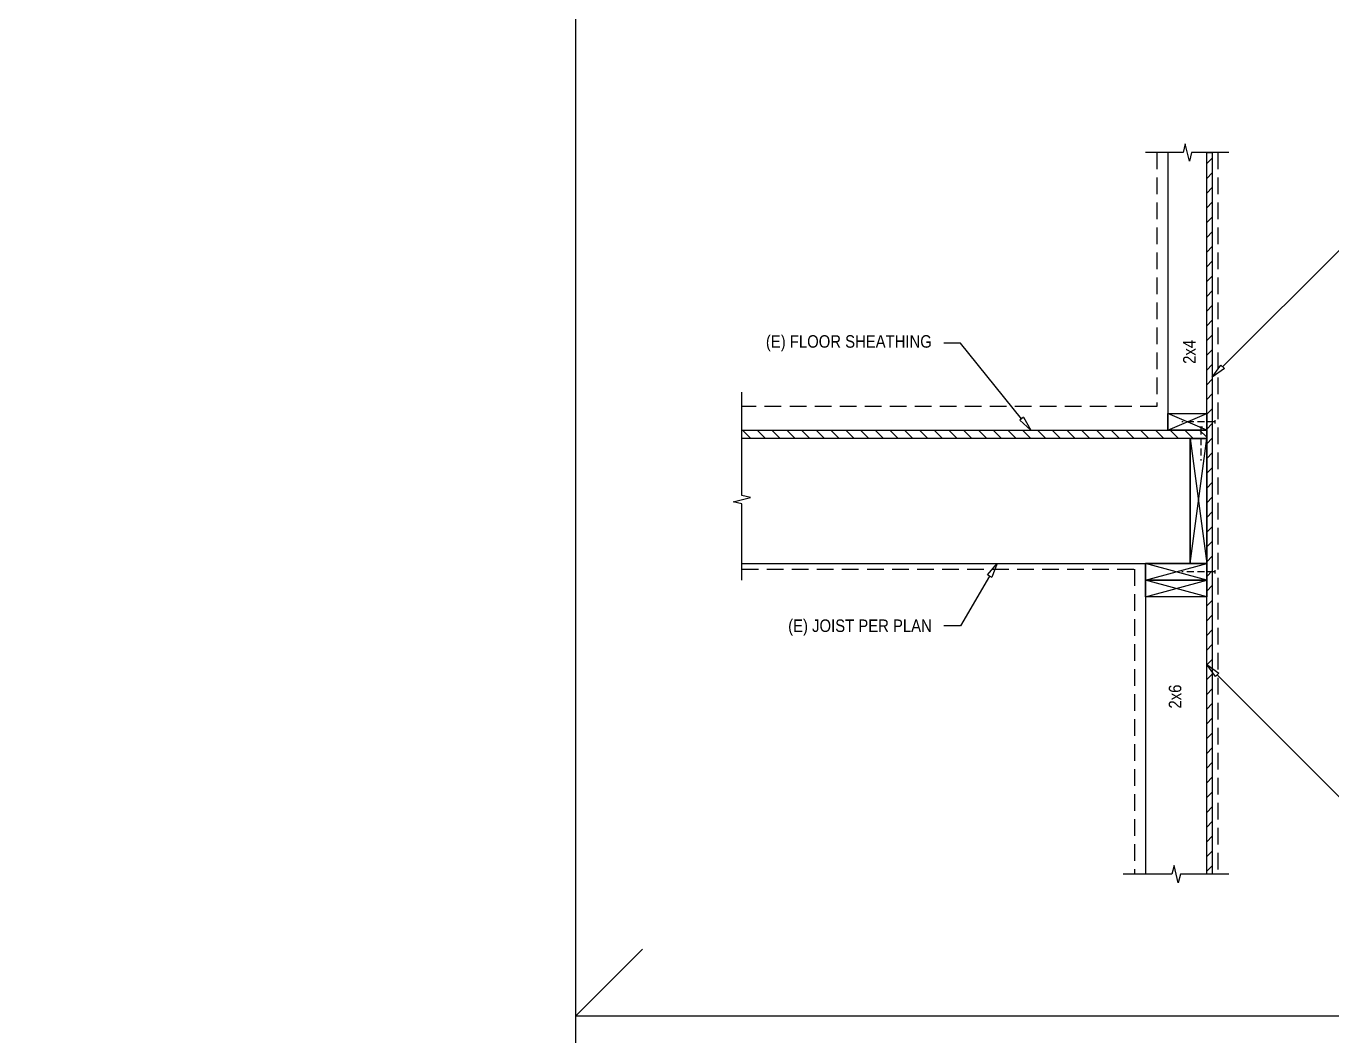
# Model space of a CAD drawing. Header units: inches. Extents: x -2661 to 42767, y -1222 to 9099.
# Drawn here: x -1997.9 to -1880.5, y 2783.7 to 2874.5 of the extents above; entities that cross this region are included whole.
import ezdxf
from ezdxf import colors
from ezdxf.entities.mleader import LeaderData, LeaderLine
from ezdxf.math import Vec2, Vec3

# ---------------------------------------------------------------- set-up
doc = ezdxf.new("R2010")
doc.units = ezdxf.units.IN
doc.header["$LTSCALE"] = 12
doc.header["$MEASUREMENT"] = 0
doc.linetypes.add('HIDDEN2', pattern=[0.1875, 0.125, -0.0625])
doc.linetypes.add('HIDDEN4', pattern=[0.09375, 0.0625, -0.03125])
doc.layers.get('0').update_dxf_attribs({"linetype": 'CONTINUOUS'})
doc.layers.add('DESIGNER COMMENTS', color=221, linetype='CONTINUOUS', plot=False)
doc.layers.add('S-ANNO-GRID-NONPLOT', color=251, linetype='CONTINUOUS', plot=False)
for name, color, linetype in [('S-ANNO-NOTE-EXIST', 251, 'CONTINUOUS'), ('S-ARCH-FINISHES', 1, 'HIDDEN2'), ('S-BREAK', 2, 'CONTINUOUS'), ('S-EXISTING', 1, 'CONTINUOUS'), ('S-EXISTING-WOOD', 1, 'CONTINUOUS'), ('S-WOOD', 3, 'CONTINUOUS')]:
    doc.layers.add(name, color=color, linetype=linetype)
doc.styles.add('Arial', font='arial.ttf', dxfattribs={"width": 0.85})

# ---------------------------------------------------------------- blocks, each defined once
blk = doc.blocks.new('Se_24x36_STARTERS_GRID')
for p, q in [((-372.84, 184), (-372.84, 276)), ((-372.84, 184), (-366.84, 190)), ((-372.84, 92), (-372.84, 184)), ((-372.84, 184), (-279.63, 184))]:
    blk.add_line(p, q)
blk = doc.blocks.new('*U1163')
at = {"layer": 'S-WOOD', "color": 1}
for p, q in [((1.5, -3.5), (0, 0)), ((1.5, 0), (0, -3.5))]:
    blk.add_line(p, q, dxfattribs=at)
at = {"layer": 'S-WOOD', "color": 2}
blk.add_lwpolyline([(1.5, -3.5), (0, -3.5), (0, 0), (1.5, 0)], close=True, dxfattribs=at)
blk = doc.blocks.new('*U1161')
at = {"layer": 'S-WOOD', "color": 1}
for p, q in [((1.5, -5.5), (0, 0)), ((1.5, 0), (0, -5.5))]:
    blk.add_line(p, q, dxfattribs=at)
at = {"layer": 'S-WOOD', "color": 2}
blk.add_lwpolyline([(1.5, -5.5), (0, -5.5), (0, 0), (1.5, 0)], close=True, dxfattribs=at)
blk = doc.blocks.new('*U523')
blk.add_line((0.15, 0.25), (-0.15, 0.25))
at = {"color": 0, "linetype": 'HIDDEN4', "ltscale": 0.85}
blk.add_line((0, 0.25), (0, -2.75), dxfattribs=at)
blk = doc.blocks.new('_ClosedBlank')
at = {"color": 0, "linetype": 'ByBlock', "lineweight": -2}
for p, q in [((-1, 0.167), (0, 0)), ((-1, 0.167), (-1, -0.167)), ((0, 0), (-1, -0.167))]:
    blk.add_line(p, q, dxfattribs=at)

msp = doc.modelspace()

# ---------------------------------------------------------------- hatches: boundary and pattern name
at = {"layer": 'S-EXISTING-WOOD'}
h = msp.add_hatch(dxfattribs=at)
h.set_pattern_fill('ANSI31', color=256, scale=7.5, style=0)
h.set_pattern_definition([(45, (-1902.723, 2843.2189), (-0.662913, 0.662913), [])])
h.paths.add_polyline_path([(-1891.22036, 2863.18883), (-1891.22036, 2798.27221), (-1891.72036, 2798.27221), (-1891.72036, 2863.18883)])
h = msp.add_hatch(dxfattribs=at)
h.set_pattern_fill('ANSI31', color=256, scale=7.5, angle=90, style=0)
h.set_pattern_definition([(135, (-1902.223, 2837.4689), (-0.662913, -0.662913), [])])
h.paths.add_polyline_path([(-1891.72036, 2837.46886), (-1933.51741, 2837.46886), (-1933.51741, 2838.21886), (-1891.72036, 2838.21886)])

# ---------------------------------------------------------------- linework, layer by layer
at = {"layer": 'S-ARCH-FINISHES'}
for points in [[(-1896.22036, 2863.18883), (-1896.22036, 2840.34386), (-1933.51741, 2840.34386)], [(-1890.72036, 2863.18883), (-1890.72036, 2798.27221)], [(-1933.51741, 2825.71886), (-1898.22036, 2825.71886), (-1898.22036, 2798.27221)]]:
    msp.add_lwpolyline(points, dxfattribs=at)
at = {"layer": 'S-BREAK'}
for points in [[(-1889.72036, 2863.18883), (-1893.09179, 2863.18883), (-1893.28107, 2862.41048), (-1893.65965, 2863.96718), (-1893.84893, 2863.18883), (-1897.22036, 2863.18883)], [(-1933.51741, 2824.71886), (-1933.51741, 2831.57397), (-1934.29576, 2831.76325), (-1932.73906, 2832.14183), (-1933.51741, 2832.33111), (-1933.51741, 2841.61386)], [(-1889.72036, 2798.27221), (-1894.09179, 2798.27221), (-1894.28107, 2797.49386), (-1894.65965, 2799.05057), (-1894.84893, 2798.27221), (-1899.22036, 2798.27221)]]:
    msp.add_lwpolyline(points, dxfattribs=at)
at = {"layer": 'S-EXISTING-WOOD'}
for points in [[(-1895.22036, 2863.18883), (-1895.22036, 2838.21886), (-1891.72036, 2838.21886), (-1891.72036, 2863.18883)], [(-1933.51741, 2826.21886), (-1893.22036, 2826.21886), (-1893.22036, 2837.46886), (-1933.51741, 2837.46886)], [(-1893.22036, 2837.46886), (-1891.72036, 2826.21886)], [(-1893.22036, 2826.21886), (-1891.72036, 2837.46886)], [(-1891.72036, 2798.27221), (-1891.72036, 2826.21886), (-1897.22036, 2826.21886), (-1897.22036, 2798.27221)]]:
    msp.add_lwpolyline(points, dxfattribs=at)
for points in [[(-1891.22036, 2863.18883), (-1891.22036, 2798.27221), (-1891.72036, 2798.27221), (-1891.72036, 2863.18883)], [(-1891.72036, 2837.46886), (-1933.51741, 2837.46886), (-1933.51741, 2838.21886), (-1891.72036, 2838.21886)], [(-1893.22036, 2837.46886), (-1891.72036, 2837.46886), (-1891.72036, 2826.21886), (-1893.22036, 2826.21886)]]:
    msp.add_lwpolyline(points, close=True, dxfattribs=at)
at = {"layer": 'S-EXISTING-WOOD', "color": 2}
msp.add_lwpolyline([(-1891.72036, 2837.46886), (-1893.22036, 2837.46886), (-1893.22036, 2826.21886), (-1891.72036, 2826.21886)], close=True, dxfattribs=at)

# ---------------------------------------------------------------- block references
at = {"layer": 'S-ANNO-GRID-NONPLOT'}
msp.add_blockref('Se_24x36_STARTERS_GRID', (-1575.60916, 2601.54657), dxfattribs=at)
at = {"layer": 'S-EXISTING', "color": 1, "rotation": 269.999999999945}
msp.add_blockref('*U523', (-1891.22036, 2838.96886), dxfattribs=at)
at = {"layer": 'S-EXISTING', "color": 1}
msp.add_blockref('*U523', (-1892.24811, 2838.21886), dxfattribs=at)
at = {"layer": 'S-EXISTING-WOOD', "rotation": 270.0000000000294}
for name, p in [('*U1163', (-1891.72036, 2839.71886)), ('*U1161', (-1891.72036, 2826.21886)), ('*U1161', (-1891.72036, 2824.71886))]:
    msp.add_blockref(name, p, dxfattribs=at)
at = {"layer": 'S-EXISTING-WOOD', "color": 1, "rotation": 269.999999999945}
msp.add_blockref('*U523', (-1891.22036, 2825.46886), dxfattribs=at)

# ---------------------------------------------------------------- texts
at = {"layer": 'DESIGNER COMMENTS', "char_height": 1.125, "attachment_point": 5, "rotation": 90, "style": 'Arial'}
for s, insert in [('2x4', (-1893.28633, 2845.24782)), ('2x6', (-1894.56327, 2814.25137))]:
    msp.add_mtext(s, dxfattribs=dict(at, insert=insert))

# ---------------------------------------------------------------- leaders
at = {"layer": 'S-ANNO-NOTE-EXIST'}
ml = msp.add_multileader_mtext('Standard', dxfattribs=at)
ml.set_content('{\\C256;(E) SHEATHING}', color=4, style='Arial')
ml.set_leader_properties(color=256)
ml.set_arrow_properties(name='CLOSEDBLANK')
ml.build(insert=Vec2(0, 0))
ml.multileader.update_dxf_attribs({"dogleg_length": 0.36, "arrow_head_size": 1.3125, "scale": 12})
ctx = ml.context
ctx.base_point, ctx.scale, ctx.char_height, ctx.arrow_head_size, ctx.landing_gap_size, ctx.plane_origin = Vec3(-1877.90682, 2854.79153), 12, 1.125, 1.3125, 1.08, Vec3(-1813.02183, 3150.25244)
notes = []
notes.append((ctx, [(1, (1, 1, 0), (-1879.40682, 2854.79153), (1, 0), 1.5, [(0, [(-1891.22036, 2842.97799)], 0, [])])]))
ctx.mtext.insert, ctx.mtext.rotation, ctx.mtext.width, ctx.mtext.flow_direction = Vec3(-1876.82682, 2855.5194), 6.283185307, 9.8731489, 5
ml = msp.add_multileader_mtext('Standard', dxfattribs=at)
ml.set_content('{\\C256;(E) FLOOR SHEATHING}', color=4, style='Arial')
ml.set_leader_properties(color=256)
ml.set_arrow_properties(name='CLOSEDBLANK')
ml.build(insert=Vec2(0, 0))
ml.multileader.update_dxf_attribs({"dogleg_length": 0.36, "arrow_head_size": 1.3125, "scale": 12})
ctx = ml.context
ctx.base_point, ctx.scale, ctx.char_height, ctx.arrow_head_size, ctx.landing_gap_size, ctx.plane_origin = Vec3(-1932.27471, 2846.02332), 12, 1.125, 1.3125, 1.08, Vec3(-1874.29919, 3146.25244)
ctx.text_align_type = 2
notes.append((ctx, [(0, (1, 1, 0), (-1913.86068, 2846.02332), (-1, 0), 1.5, [(0, [(-1907.53849, 2838.21886)], 0, [])])]))
ctx.mtext.insert, ctx.mtext.rotation, ctx.mtext.width, ctx.mtext.alignment, ctx.mtext.flow_direction = Vec3(-1916.44068, 2846.7512), 6.283185307, 14.8461707, 3, 5
ml = msp.add_multileader_mtext('Standard', dxfattribs=at)
ml.set_content('{\\C256;(E) JOIST PER PLAN}', color=4, style='Arial')
ml.set_leader_properties(color=256)
ml.set_arrow_properties(name='CLOSEDBLANK')
ml.build(insert=Vec2(0, 0))
ml.multileader.update_dxf_attribs({"dogleg_length": 0.36, "arrow_head_size": 1.3125, "scale": 12})
ctx = ml.context
ctx.base_point, ctx.scale, ctx.char_height, ctx.arrow_head_size, ctx.landing_gap_size, ctx.plane_origin = Vec3(-1923.91568, 2820.62309), 12, 1.125, 1.3125, 1.08, Vec3(-1875.69114, 2522.28827)
ctx.text_align_type = 2
notes.append((ctx, [(0, (1, 1, 0), (-1913.86068, 2820.62309), (-1, 0), 1.5, [(0, [(-1910.57678, 2826.21886)], 0, [])])]))
ctx.mtext.insert, ctx.mtext.width, ctx.mtext.alignment, ctx.mtext.flow_direction = Vec3(-1916.44068, 2821.18597), 6.5093145, 3, 5
ml = msp.add_multileader_mtext('Standard', dxfattribs=at)
ml.set_content('{\\C256;(E) STUD WALL}', color=4, style='Arial')
ml.set_leader_properties(color=256)
ml.set_arrow_properties(name='CLOSEDBLANK')
ml.build(insert=Vec2(0, 0))
ml.multileader.update_dxf_attribs({"dogleg_length": 0.36, "arrow_head_size": 1.3125, "scale": 12})
ctx = ml.context
ctx.base_point, ctx.scale, ctx.char_height, ctx.arrow_head_size, ctx.landing_gap_size, ctx.plane_origin = Vec3(-1877.90682, 2804.81907), 12, 1.125, 1.3125, 1.08, Vec3(-1827.28589, 2510.45726)
notes.append((ctx, [(1, (1, 1, 0), (-1879.40682, 2804.81907), (1, 0), 1.5, [(0, [(-1891.72036, 2817.13261)], 0, [])])]))
ctx.mtext.insert, ctx.mtext.width, ctx.mtext.flow_direction = Vec3(-1876.82682, 2805.54694), 9.7609558, 5
for ctx, leaders in notes:
    for number, flags, end, landing, length, lines in leaders:
        leader = LeaderData()
        leader.index, (leader.has_last_leader_line, leader.has_dogleg_vector, leader.attachment_direction) = number, flags
        leader.last_leader_point, leader.dogleg_vector, leader.dogleg_length = Vec3(end), Vec3(landing), length
        for number, points, colour, breaks in lines:
            line = LeaderLine()
            line.index, line.vertices, line.color, line.breaks = number, Vec3.list(points), colors.encode_raw_color(colour), breaks
            leader.lines.append(line)
        ctx.leaders.append(leader)

doc.saveas('drawing.dxf')
